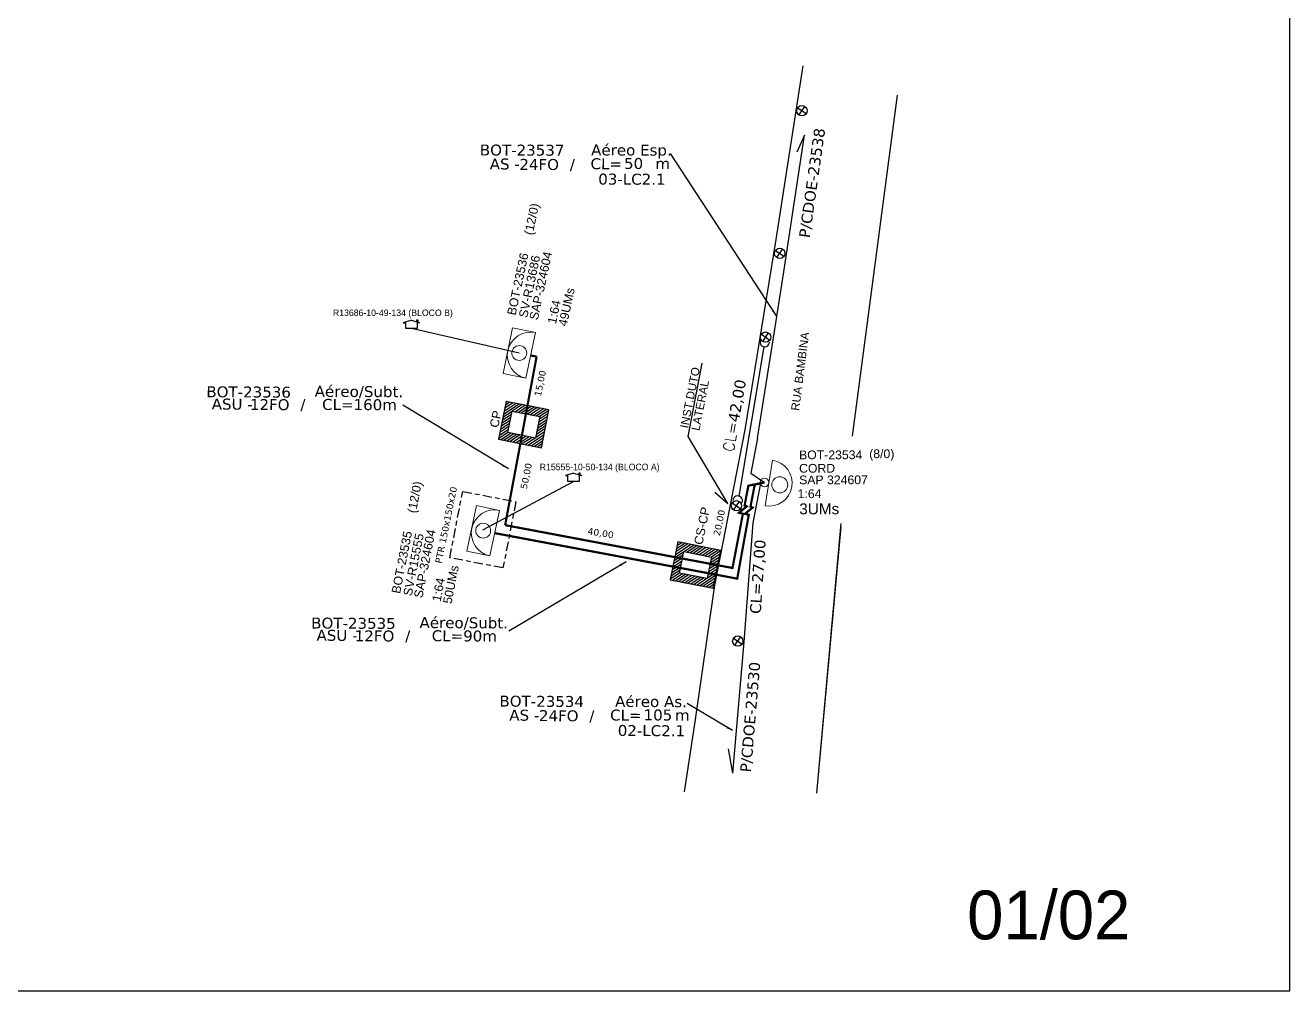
# Paper-space layout 'CDOI-23535-23536' of a CAD drawing. Extents: x 1042 to 2895, y 14 to 608.
# Drawn here: x 1491.5 to 1880.2, y 14.3 to 311.3 of the extents above; entities that cross this region are included whole.
import ezdxf
from ezdxf.enums import TextEntityAlignment as Align

# ---------------------------------------------------------------- set-up
doc = ezdxf.new("R2010")
doc.units = ezdxf.units.DM
doc.header["$MEASUREMENT"] = 0
doc.linetypes.add('ARILNSUP', pattern=[6.27, 2.85, -1, 1.42, -1])
for name, color, linetype in [('10.1-Caixas Subterrâneas', 5, 'Continuous'), ('CAP a instalar', 1, 'Continuous'), ('celulas gpon', 7, 'Continuous'), ('label_cabos', 7, 'Continuous'), ('Legenda', 1, 'Continuous'), ('Postes Existentes NA', 1, 'Continuous'), ('QUADRA', 7, 'Continuous'), ('Subida Lateral', 5, 'Continuous'), ('surveys', 7, 'Continuous'), ('surveys legendas', 7, 'Continuous')]:
    doc.layers.add(name, color=color, linetype=linetype)
for name, color, linetype, lineweight in [("20.0-LEGENDA DOS CDO'S", 1, 'Continuous', 0), ('20.1-CDO_INTERIOR', 1, 'Continuous', 0), ('20.2-CDO_POSTE', 1, 'Continuous', 5), ('20.6-CORDOALHA_SUPORTE', 7, 'Continuous', 25), ('Segmento Logradouro Texto', 251, 'Continuous', 0)]:
    doc.layers.add(name, color=color, linetype=linetype, lineweight=lineweight)
doc.layers.add('DROP DE CLIENTE', color=140, linetype='Continuous', plot=False)
doc.layers.add('EXTRA', color=50, linetype='Continuous', plot=False)
doc.styles.add('ARIAL', font='arial.ttf')
doc.styles.add('DIGICADE', font='arial.ttf')
doc.styles.add('ROMANS', font='romans.shx')
doc.styles.add('siredit', font='verdana.ttf')
doc.linetypes.add('FENCELINE1', pattern='A,0.25,-0.1,[133,ltypeshp.shx,S=0.1,R=0,X=-0.1,Y=0],-0.1,1', length=1.45)
doc.dimstyles.new('CC', dxfattribs={"dimtxt": 1, "dimasz": 2, "dimexe": 0.18, "dimexo": 0.0625, "dimgap": 0.09, "dimtad": 0, "dimdec": 0, "dimrnd": 1, "dimzin": 0, "dimdsep": 46, "dimtxsty": 'siredit', "dimblk": 'NONE', "dimcen": 0, "dimse1": 1, "dimse2": 1, "dimsd1": 1, "dimsd2": 1, "dimclrt": 7, "dimadec": 0, "dimazin": 0, "dimtfac": 1, "dimtdec": 0, "dimtofl": 0, "dimtmove": 0, "dimatfit": 3, "dimfxl": 0, "dimtolj": 1, "dimtzin": 0, "dimarcsym": 0})

# ---------------------------------------------------------------- blocks, each defined once
blk = doc.blocks.new('*U163')
at = {"color": 10}
for points in [[(41172, 12883), (40951, 13058)], [(40974, 12860), (41149, 13081)]]:
    blk.add_lwpolyline(points, dxfattribs=at)
blk.add_circle((41062, 12971), 141, dxfattribs=at)
blk = doc.blocks.new('*U33')
at = {"color": 0}
blk.add_line((2.14, -0.58), (-2.1, -0.68), dxfattribs=at)
for centre, radius in [((0, 0.38), 0.733), ((0.03, -1.03), 0.393)]:
    blk.add_circle(centre, radius, dxfattribs=at)
blk.add_arc((0.02, -0.63), 2.12, 1.3782, 181.3782, dxfattribs=at)
blk = doc.blocks.new('*X32')
at = {"color": 0, "linetype": 'Continuous'}
for p, q in [((-1.25, 0.34099), (-0.49099, 1.1)), ((-1.25, 0.517767), (-0.667767, 1.1)), ((-1.25, 0.694544), (-0.844544, 1.1)), ((-1.25, 0.87132), (-1.02132, 1.1)), ((-1.25, 1.048097), (-1.198097, 1.1)), ((-0.789214, 0.625), (-0.314214, 1.1)), ((-0.612437, 0.625), (-0.137437, 1.1)), ((-0.43566, 0.625), (0.03934, 1.1)), ((-0.258883, 0.625), (0.216117, 1.1)), ((-0.082107, 0.625), (0.392893, 1.1)), ((0.09467, 0.625), (0.56967, 1.1)), ((0.271447, 0.625), (0.746447, 1.1)), ((0.448223, 0.625), (0.923223, 1.1)), ((0.625, 0.625), (1.1, 1.1)), ((0.801777, 0.625), (1.25, 1.073223)), ((0.8035, 0.449947), (1.25, 0.896447)), ((-1.25, 0.164214), (-0.8035, 0.610714)), ((-1.25, -0.012563), (-0.8035, 0.433937)), ((-1.25, -0.18934), (-0.8035, 0.25716)), ((-1.25, -0.366117), (-0.8035, 0.080383)), ((0.8035, 0.27317), (1.25, 0.71967)), ((0.8035, 0.096393), (1.25, 0.542893)), ((0.8035, -0.080383), (1.25, 0.366117)), ((0.8035, -0.25716), (1.25, 0.18934)), ((0.8035, -0.433937), (1.25, 0.012563)), ((-1.25, -0.542893), (-0.8035, -0.096393)), ((-1.25, -0.71967), (-0.8035, -0.27317)), ((-1.25, -0.896447), (-0.8035, -0.449947)), ((-1.25, -1.073223), (-0.801777, -0.625)), ((-1.1, -1.1), (-0.625, -0.625)), ((-0.923223, -1.1), (-0.448223, -0.625)), ((-0.746447, -1.1), (-0.271447, -0.625)), ((-0.56967, -1.1), (-0.09467, -0.625)), ((-0.392893, -1.1), (0.082107, -0.625)), ((-0.216117, -1.1), (0.258883, -0.625)), ((-0.03934, -1.1), (0.43566, -0.625)), ((0.137437, -1.1), (0.612437, -0.625)), ((0.314214, -1.1), (0.789214, -0.625)), ((0.49099, -1.1), (1.25, -0.34099)), ((0.667767, -1.1), (1.25, -0.517767)), ((0.8035, -0.610714), (1.25, -0.164214)), ((0.844544, -1.1), (1.25, -0.694544)), ((1.02132, -1.1), (1.25, -0.87132)), ((1.198097, -1.1), (1.25, -1.048097))]:
    blk.add_line(p, q, dxfattribs=at)
blk = doc.blocks.new('MANHOLE_MQ')
at = {"color": 0, "linetype": 'Continuous'}
for p, q in [((0.00000623, 0.00000569), (-0.00000627, 0.00000569)), ((-0.00000627, 0.00000569), (-0.00000627, -0.00000531)), ((0.00000623, -0.00000531), (0.00000623, 0.00000569)), ((-0.00000404, 0.00000331), (0.00000399, 0.00000331)), ((-0.00000404, -0.00000294), (-0.00000404, 0.00000331)), ((0.00000399, 0.00000331), (0.00000399, -0.00000294)), ((0.00000399, -0.00000294), (-0.00000404, -0.00000294)), ((0.00000399, -0.00000294), (0.00000399, -0.00000294)), ((-0.00000627, -0.00000531), (0.00000623, -0.00000531))]:
    blk.add_line(p, q, dxfattribs=at)
at = {"color": 0, "linetype": 'Continuous', "xscale": 5e-06, "yscale": 5e-06, "zscale": 1e-05}
blk.add_blockref('*X32', (-0.00000002, 0.00000019), dxfattribs=at)
blk = doc.blocks.new('Inst CB AS CFOA-SM-AS-80-TS-24')
at = {"layer": 'label_cabos', "color": 0, "style": 'siredit'}
for tag, flags, p in [('ID_ATIVIDADE', 3, (1.31, 2.67)), ('FATOR', 1, (11.56, 2.55))]:
    blk.add_attdef(tag, text='', height=1, rotation=359.69, dxfattribs=dict(at, flags=flags)).set_placement(p, align=Align.MIDDLE_CENTER)
for tag, p in [('DESTINO_CABO', (3.13, 1.26)), ('TIPO_CABO', (13.11, 1.24)), ('TIPO_CABO', (1.76, 0)), ('CABO', (4.69, -0.05)), ('/', (7.71, -0.05)), ('LANCE', (10.81, 0)), ('UND', (15.96, 0)), ('FID', (13.15, -1.41))]:
    blk.add_attdef(tag, text='', height=1, rotation=359.69, dxfattribs=at).set_placement(p, align=Align.MIDDLE_CENTER)
blk.add_attdef('QTDE', (12.43, -0.47), '', height=1, rotation=359.69, dxfattribs=at)
blk = doc.blocks.new('_None')
blk = doc.blocks.new('Inst CB ESP CFOA-SM-AS-80-TS-24')
at = {"layer": 'label_cabos', "color": 0, "style": 'siredit'}
for tag, flags, p in [('ID_ATIVIDADE', 3, (1.31, 2.67)), ('FATOR', 1, (11.56, 2.55))]:
    blk.add_attdef(tag, text='', height=1, rotation=359.69, dxfattribs=dict(at, flags=flags)).set_placement(p, align=Align.MIDDLE_CENTER)
for tag, p in [('DESTINO_CABO', (3.13, 1.26)), ('TIPO_CABO', (13.11, 1.24)), ('TIPO_CABO', (1.76, 0)), ('CABO', (4.69, -0.05)), ('/', (7.71, -0.05)), ('LANCE', (10.81, 0)), ('UND', (15.96, 0)), ('FID', (13.15, -1.41))]:
    blk.add_attdef(tag, text='', height=1, rotation=359.69, dxfattribs=at).set_placement(p, align=Align.MIDDLE_CENTER)
blk.add_attdef('QTDE', (12.43, -0.47), '', height=1, rotation=359.69, dxfattribs=at)
blk = doc.blocks.new('LEGENDA DOS CABOS')
at = {"layer": 'EXTRA', "style": 'siredit'}
for tag, p in [('ID', (4.6, 0.97)), ('XX', (9.03, 0.97))]:
    blk.add_attdef(tag, text='', height=0.48, rotation=359.69, dxfattribs=at).set_placement(p, align=Align.MIDDLE_CENTER)
at = {"layer": 'Legenda', "color": 7, "style": 'siredit'}
for tag, p in [('TIPO_CABO', (1.31, 0)), ('CABO', (4.69, -0.05)), ('/', (6.81, -0.05)), ('METROS', (10.03, -0.05))]:
    blk.add_attdef(tag, text='', height=0.8, rotation=359.69, dxfattribs=at).set_placement(p, align=Align.MIDDLE_CENTER)
blk = doc.blocks.new('SURVEY_SURVEY')
for p, q in [((0, 0.0000127), (-0.0000126, 0.000009)), ((-0.0000126, 0.000009), (-0.0000086, 0.000009)), ((-0.0000086, 0), (-0.0000086, 0.000009)), ((0.0000086, 0), (-0.0000086, 0)), ((0, 0.0000127), (0.0000126, 0.000009)), ((0.0000084, 0.0000132), (0.0000098, 0.0000132)), ((0.0000084, 0.0000103), (0.0000084, 0.0000132)), ((0.0000126, 0.000009), (0.0000086, 0.000009)), ((0.0000086, 0.000009), (0.0000086, 0)), ((0.0000098, 0.0000132), (0.0000098, 0.0000099))]:
    blk.add_line(p, q)

psp = doc.layouts.new('CDOI-23535-23536')

# ---------------------------------------------------------------- linework, layer by layer
for points in [[(1041.66, 14.34), (1880.23, 14.34), (1880.23, 608.34), (1041.66, 608.34), (1041.66, 14.34)], [(1694.12, 75.53), (1697.42, 97.03), (1703.44, 139.1), (1712.75, 186.89), (1722.37, 245.48), (1730.63, 298.9)]]:
    psp.add_lwpolyline(points)
at = {"color": 2}
psp.add_lwpolyline([(1703.48, 167.68), (1707.44, 164.23), (1695.3, 184.88), (1699.59, 207.41)], dxfattribs=at)
at = {"color": 0, "linetype": 'ARILNSUP'}
psp.add_lwpolyline([(1625.95, 167.96), (1642.29, 164.78), (1638.33, 144.39), (1622, 147.56)], close=True, dxfattribs=at)
at = {"layer": '20.1-CDO_INTERIOR', "color": 1, "lineweight": 18}
for points in [[(1638.35, 204.26), (1641.31, 218.27), (1648.31, 216.79), (1645.36, 202.78)], [(1627.27, 149.59), (1630.23, 163.6), (1637.24, 162.12), (1634.28, 148.11)]]:
    psp.add_lwpolyline(points, close=True, dxfattribs=at)
for centre in [(1643.33, 210.52), (1632.25, 155.86)]:
    psp.add_circle(centre, 2.29, dxfattribs=at)
for centre in [(1646.83, 209.78), (1635.76, 155.12)]:
    psp.add_arc(centre, 7.16, 78.0694, 258.0694, dxfattribs=at)
at = {"layer": '20.6-CORDOALHA_SUPORTE'}
psp.add_line((1718.51, 212.43), (1710.8, 166.51), dxfattribs=at)
for centre, start, end in [((1718.82, 213.85), 155.5525, 359.2665), ((1710.49, 165.09), 335.5525, 179.2665)]:
    psp.add_arc(centre, 1.46, start, end, dxfattribs=at)
at = {"layer": 'CAP a instalar', "color": 0, "linetype": 'FENCELINE1', "ltscale": 5}
for p, q in [((1724.71, 235.54), (1731.02, 277.51)), ((1731.02, 277.51), (1728.69, 272.28)), ((1721.47, 215.19), (1724.71, 235.54)), ((1716.63, 184.28), (1721.47, 215.19)), ((1716.63, 184.28), (1714.54, 173.52)), ((1714.54, 173.52), (1718.75, 170.72)), ((1715.25, 158.26), (1717.61, 170.48)), ((1717.61, 170.48), (1718.75, 170.72)), ((1712.47, 121.63), (1715.25, 158.26)), ((1709.01, 81.31), (1712.47, 121.63)), ((1709.01, 81.31), (1707.69, 88.8))]:
    psp.add_line(p, q, dxfattribs=at)
at = {"layer": 'CAP a instalar', "color": 1, "ltscale": 5, "const_width": 0.674}
for points in [[(1646.83, 209.78), (1648.67, 209.43)], [(1639, 157.57), (1648.67, 209.43)], [(1713.29, 167.13), (1713.79, 169.71), (1718.75, 170.72)], [(1715.11, 166.77), (1715.76, 170.11), (1718.75, 170.72)], [(1713.32, 157.57), (1710.36, 141.11), (1635.76, 155.12)], [(1711.5, 157.93), (1708.9, 144.39), (1639, 157.57)]]:
    psp.add_lwpolyline(points, dxfattribs=at)
at = {"layer": 'CAP a instalar', "linetype": 'FENCELINE1', "ltscale": 5, "const_width": 0.674}
psp.add_lwpolyline([(1715.78, 170.03), (1715.78, 170.03), (1718.75, 170.72)], dxfattribs=at)
at = {"layer": 'DROP DE CLIENTE'}
for points in [[(1643.33, 210.52), (1610.19, 218.04)], [(1632.14, 156.17), (1660.04, 171.02)]]:
    psp.add_lwpolyline(points, dxfattribs=at)
at = {"layer": 'QUADRA'}
for points in [[(1694.12, 75.53), (1697.42, 97.03), (1703.44, 139.1), (1712.75, 186.89), (1722.37, 245.48), (1730.63, 298.9)], [(1759.57, 289.87), (1745.68, 184.93)], [(1759.57, 289.87), (1745.68, 184.93)], [(1742.26, 158.06), (1734.69, 75.16)], [(1742.17, 157.06), (1734.69, 75.16)]]:
    psp.add_lwpolyline(points, dxfattribs=at)
at = {"layer": 'Subida Lateral', "color": 5, "const_width": 0.674}
for points in [[(1711.5, 157.93), (1712.1, 161.08), (1710.91, 161.4), (1713.28, 163.33), (1712.62, 163.62), (1713.29, 167.13)], [(1713.32, 157.57), (1713.92, 160.73), (1712.73, 161.05), (1715.1, 162.97), (1714.44, 163.26), (1715.11, 166.77)]]:
    psp.add_lwpolyline(points, dxfattribs=at)

# ---------------------------------------------------------------- block references
at = {"layer": '10.1-Caixas Subterrâneas', "color": 30, "xscale": 1077295.064215016, "yscale": 1077295.064215016, "zscale": 1077295.064215016, "rotation": 168.7251097524286}
for p in [(1644.73, 188.71), (1697.53, 145.47)]:
    psp.add_blockref('MANHOLE_MQ', p, dxfattribs=at)
at = {"layer": '20.2-CDO_POSTE', "color": 5, "xscale": -3.368783586764579, "yscale": 3.368783586764579, "zscale": 3.368783586764579, "rotation": 262.0581922621544}
psp.add_blockref('*U33', (1722.16, 170.15), dxfattribs=at)
at = {"layer": 'label_cabos'}
ref = psp.add_blockref('Inst CB ESP CFOA-SM-AS-80-TS-24', (1633.68, 268.67), dxfattribs=dict(at, xscale=3.36878358676458, yscale=3.36878358676458, zscale=3.36878358676458, rotation=0.1315642785740556))
ref.add_attrib('DESTINO_CABO', 'BOT-23537', dxfattribs={"color": 0, "height": 3.369, "rotation": 359.8216, "style": 'siredit'}).set_placement((1644.22, 272.94), align=Align.MIDDLE_CENTER)
ref.add_attrib('TIPO_CABO', 'Aéreo Esp.', dxfattribs={"color": 0, "height": 3.369, "rotation": 359.8216, "style": 'siredit'}).set_placement((1677.83, 272.96), align=Align.MIDDLE_CENTER)
ref.add_attrib('CABO', '24FO', dxfattribs={"color": 0, "height": 3.369, "rotation": 359.8216, "style": 'siredit'}).set_placement((1649.46, 268.53), align=Align.MIDDLE_CENTER)
ref.add_attrib('/', '/', dxfattribs={"color": 0, "height": 3.37, "rotation": 359.8216, "style": 'siredit'}).set_placement((1659.67, 268.55), align=Align.MIDDLE_CENTER)
ref.add_attrib('TIPO_CABO', 'AS - ', dxfattribs={"color": 0, "height": 3.369, "rotation": 359.8216, "style": 'siredit'}).set_placement((1639.62, 268.66), align=Align.MIDDLE_CENTER)
ref.add_attrib('FID', '03-LC2.1', dxfattribs={"color": 0, "height": 3.369, "rotation": 359.8216, "style": 'siredit'}).set_placement((1677.98, 264), align=Align.MIDDLE_CENTER)
ref.add_attrib('LANCE', 'CL=', dxfattribs={"color": 0, "height": 3.369, "rotation": 359.8216, "style": 'siredit'}).set_placement((1670.09, 268.75), align=Align.MIDDLE_CENTER)
ref.add_attrib('QTDE', '50', (1675.55, 267.16), dxfattribs={"color": 0, "height": 3.369, "rotation": 359.8216, "style": 'siredit'})
ref.add_attrib('UND', 'm', dxfattribs={"color": 0, "height": 3.37, "rotation": 359.8216, "style": 'siredit'}).set_placement((1687.46, 268.79), align=Align.MIDDLE_CENTER)
at = {"layer": 'label_cabos', "color": 0, "lineweight": 0}
ref = psp.add_blockref('LEGENDA DOS CABOS', (1545.85, 193.05), dxfattribs=dict(at, xscale=3.368783586764579, yscale=3.368783586764579, zscale=3.368783586764579))
ref.add_attrib('ID', 'BOT-23536', dxfattribs={"color": 0, "height": 3.369, "rotation": 359.69, "style": 'siredit'}).set_placement((1560.13, 198.54), align=Align.MIDDLE_CENTER)
ref.add_attrib('CABO', '12FO', dxfattribs={"color": 0, "height": 3.369, "rotation": 359.69, "style": 'siredit'}).set_placement((1566.61, 194.65), align=Align.MIDDLE_CENTER)
ref.add_attrib('METROS', 'CL=160m', dxfattribs={"color": 0, "height": 3.369, "rotation": 359.69, "style": 'siredit'}).set_placement((1594.22, 194.65), align=Align.MIDDLE_CENTER)
ref.add_attrib('XX', 'Aéreo/Subt.', dxfattribs={"color": 0, "height": 3.3688, "rotation": 359.69, "style": 'siredit'}).set_placement((1594.04, 198.68), align=Align.MIDDLE_CENTER)
ref.add_attrib('/', '/', dxfattribs={"color": 0, "height": 3.37, "rotation": 359.69, "style": 'siredit'}).set_placement((1576.81, 194.65), align=Align.MIDDLE_CENTER)
ref.add_attrib('TIPO_CABO', 'ASU -', dxfattribs={"color": 0, "height": 3.369, "rotation": 359.69, "style": 'siredit'}).set_placement((1555.08, 194.8), align=Align.MIDDLE_CENTER)
ref = psp.add_blockref('LEGENDA DOS CABOS', (1578.08, 121.9), dxfattribs=dict(at, xscale=3.368783586764579, yscale=3.368783586764579, zscale=3.368783586764579))
ref.add_attrib('ID', 'BOT-23535', dxfattribs={"color": 0, "height": 3.369, "rotation": 359.69, "style": 'siredit'}).set_placement((1592.36, 127.39), align=Align.MIDDLE_CENTER)
ref.add_attrib('CABO', '12FO', dxfattribs={"color": 0, "height": 3.369, "rotation": 359.69, "style": 'siredit'}).set_placement((1598.84, 123.5), align=Align.MIDDLE_CENTER)
ref.add_attrib('METROS', 'CL=90m', dxfattribs={"color": 0, "height": 3.369, "rotation": 359.69, "style": 'siredit'}).set_placement((1626.45, 123.5), align=Align.MIDDLE_CENTER)
ref.add_attrib('XX', 'Aéreo/Subt.', dxfattribs={"color": 0, "height": 3.3688, "rotation": 359.69, "style": 'siredit'}).set_placement((1626.28, 127.54), align=Align.MIDDLE_CENTER)
ref.add_attrib('/', '/', dxfattribs={"color": 0, "height": 3.37, "rotation": 359.69, "style": 'siredit'}).set_placement((1609.04, 123.5), align=Align.MIDDLE_CENTER)
ref.add_attrib('TIPO_CABO', 'ASU -', dxfattribs={"color": 0, "height": 3.369, "rotation": 359.69, "style": 'siredit'}).set_placement((1587.31, 123.66), align=Align.MIDDLE_CENTER)
at = {"layer": 'label_cabos'}
ref = psp.add_blockref('Inst CB AS CFOA-SM-AS-80-TS-24', (1639.69, 99.12), dxfattribs=dict(at, xscale=3.368783586764579, yscale=3.368783586764579, zscale=3.368783586764579))
ref.add_attrib('DESTINO_CABO', 'BOT-23534', dxfattribs={"color": 0, "height": 3.369, "rotation": 359.69, "style": 'siredit'}).set_placement((1650.24, 103.37), align=Align.MIDDLE_CENTER)
ref.add_attrib('TIPO_CABO', 'Aéreo As.', dxfattribs={"color": 0, "height": 3.369, "rotation": 359.69, "style": 'siredit'}).set_placement((1683.84, 103.31), align=Align.MIDDLE_CENTER)
ref.add_attrib('CABO', '24FO', dxfattribs={"color": 0, "height": 3.369, "rotation": 359.69, "style": 'siredit'}).set_placement((1655.47, 98.94), align=Align.MIDDLE_CENTER)
ref.add_attrib('/', '/', dxfattribs={"color": 0, "height": 3.37, "rotation": 359.69, "style": 'siredit'}).set_placement((1665.67, 98.94), align=Align.MIDDLE_CENTER)
ref.add_attrib('TIPO_CABO', 'AS - ', dxfattribs={"color": 0, "height": 3.369, "rotation": 359.69, "style": 'siredit'}).set_placement((1645.62, 99.1), align=Align.MIDDLE_CENTER)
ref.add_attrib('FID', '02-LC2.1', dxfattribs={"color": 0, "height": 3.369, "rotation": 359.69, "style": 'siredit'}).set_placement((1683.98, 94.36), align=Align.MIDDLE_CENTER)
ref.add_attrib('LANCE', 'CL=', dxfattribs={"color": 0, "height": 3.369, "rotation": 359.69, "style": 'siredit'}).set_placement((1676.1, 99.13), align=Align.MIDDLE_CENTER)
ref.add_attrib('QTDE', '105', (1681.56, 97.52), dxfattribs={"color": 0, "height": 3.369, "rotation": 359.69, "style": 'siredit'})
ref.add_attrib('UND', 'm', dxfattribs={"color": 0, "height": 3.37, "rotation": 359.69, "style": 'siredit'}).set_placement((1693.47, 99.13), align=Align.MIDDLE_CENTER)
at = {"layer": 'Postes Existentes NA', "xscale": 0.01129166599561069, "yscale": 0.01129166599561069, "zscale": 0.01129166599561069, "rotation": 273.6827927550193}
for p in [(1554.32, 738.36), (1547.48, 694.48), (1543.15, 668.71), (1534.17, 616.82), (1534.58, 575.2)]:
    psp.add_blockref('*U163', p, dxfattribs=at)
at = {"layer": 'surveys', "color": 151, "xscale": 200000, "yscale": 200000, "zscale": 200000}
for p in [(1610.19, 218.04), (1660.04, 171.02)]:
    psp.add_blockref('SURVEY_SURVEY', p, dxfattribs=at)

# ---------------------------------------------------------------- texts
at = {"color": 0, "ltscale": 2, "insert": (1781.05, 45.15), "char_height": 15, "attachment_point": 1}
psp.add_mtext_dynamic_manual_height_columns('01/02', width=211.8067, gutter_width=10, heights=[1.83], dxfattribs=at)
at = {"layer": '10.1-Caixas Subterrâneas', "color": 30, "style": 'ARIAL'}
for s, p in [('CP', (1636.88, 187.38)), ('CS-CP', (1699.66, 151.35))]:
    psp.add_text(s, height=2.695, rotation=78.7251, dxfattribs=at).set_placement(p)
at = {"layer": "20.0-LEGENDA DOS CDO'S", "color": 1, "style": 'ARIAL'}
for rotation, p in [(78.0067, (1647.59, 247.36)), (78.8724, (1611.69, 161.82))]:
    psp.add_text('        (12/0)', height=2.695, rotation=rotation, dxfattribs=at).set_placement(p, align=Align.CENTER)
for s, rotation, p in [('BOT-23536', 78.0067, (1642.19, 221.95)), ('SAP-324604', 78.0067, (1649.03, 220.49)), ('SV-R13686', 78.0067, (1645.78, 221.19)), ('49UMs', 78.0067, (1657.95, 218.58)), ('1:64', 78.0067, (1654.6, 219.29)), ('BOT-23535', 78.8724, (1606.67, 136.33)), ('SAP-324604', 78.8724, (1613.54, 134.98)), ('SV-R15555', 78.8724, (1610.28, 135.63)), ('50UMs', 78.8724, (1622.48, 133.2)), ('1:64', 78.8724, (1619.13, 133.86))]:
    psp.add_text(s, height=2.695, rotation=rotation, dxfattribs=at).set_placement(p)
at = {"layer": "20.0-LEGENDA DOS CDO'S", "color": 5, "style": 'ARIAL'}
for s, height, p in [('BOT-23534', 2.695, (1729.37, 177.83)), ('CORD', 2.695, (1729.38, 173.7)), ('SAP 324607', 2.695, (1729.39, 170.13)), ('1:64', 2.695, (1728.93, 165.88)), ('3UMs', 3.369, (1729.44, 160.88))]:
    psp.add_text(s, height=height, rotation=0.118, dxfattribs=at).set_placement(p)
psp.add_text('(8/0)', height=2.695, rotation=0.118, dxfattribs=at).set_placement((1754.81, 178.19), align=Align.CENTER)
at = {"layer": '20.6-CORDOALHA_SUPORTE', "color": 0, "style": 'siredit'}
psp.add_text('42,00', height=3.369, rotation=80.0348, dxfattribs=at).set_placement((1710.8, 189.03))
at = {"layer": '20.6-CORDOALHA_SUPORTE', "color": 0, "style": 'ROMANS'}
psp.add_text('CL=', height=3.369, rotation=80.3448, dxfattribs=at).set_placement((1710.8, 189.03), align=Align.RIGHT)
at = {"layer": 'celulas gpon', "style": 'siredit'}
for s, height, rotation, p in [('P/CDOE-23538', 3.3688, 81.8948, (1732.63, 245.75)), ('15,00', 2.061, 78.4676, (1649.97, 197.02)), ('50,00', 2.061, 78.4676, (1645.65, 168.5)), ('PTR 150x150x20', 2.0608, 78.4676, (1619.44, 145.64)), ('20,00', 2.061, 78.4676, (1705, 154.14)), ('40,00', 2.061, 350.6599, (1664.22, 154.79)), ('CL=27,00', 3.369, 86.1379, (1717.57, 130.17)), ('P/CDOE-23530', 3.3688, 85.1258, (1714.57, 81.42))]:
    psp.add_text(s, height=height, rotation=rotation, dxfattribs=at).set_placement(p)
at = {"layer": 'Segmento Logradouro Texto', "linetype": 'Continuous', "insert": (1726.88, 192.97), "char_height": 2.5266, "width": 25.0332, "attachment_point": 1, "rotation": 82.7012, "style": 'DIGICADE'}
psp.add_mtext('\\fArial|b0|i0|c0|p34;\\W1.0000000000;\\T1.0000000000;\\o\\lRUA BAMBINA', dxfattribs=at)
at = {"layer": 'Segmento Logradouro Texto', "color": 2, "linetype": 'Continuous', "char_height": 2.527, "width": 25.0332, "attachment_point": 1, "rotation": 78.9743, "style": 'DIGICADE'}
for s, insert in [('INST.DUTO', (1692.79, 187.7)), ('LATERAL', (1696.24, 186.95))]:
    psp.add_mtext(s, dxfattribs=dict(at, insert=insert))
at = {"layer": 'surveys legendas', "color": 0}
for s, p in [('R13686-10-49-134 (BLOCO B)', (1586.05, 221.9)), ('R15555-10-50-134 (BLOCO A)', (1649.63, 174.46))]:
    psp.add_text(s, height=2, dxfattribs=at).set_placement(p)

# ---------------------------------------------------------------- leaders
at = {"layer": 'label_cabos'}
for points in [[(1722.39, 221.92), (1689.82, 271.89)], [(1639.98, 174.92), (1607.52, 194.46)], [(1676.17, 146.3), (1640.1, 124.98)], [(1708.91, 94.38), (1694.94, 102.7)]]:
    psp.add_leader(points, dimstyle='CC', override={"dimgap": 0.09, "dimtad": 0}, dxfattribs=at)

doc.saveas('drawing.dxf')
